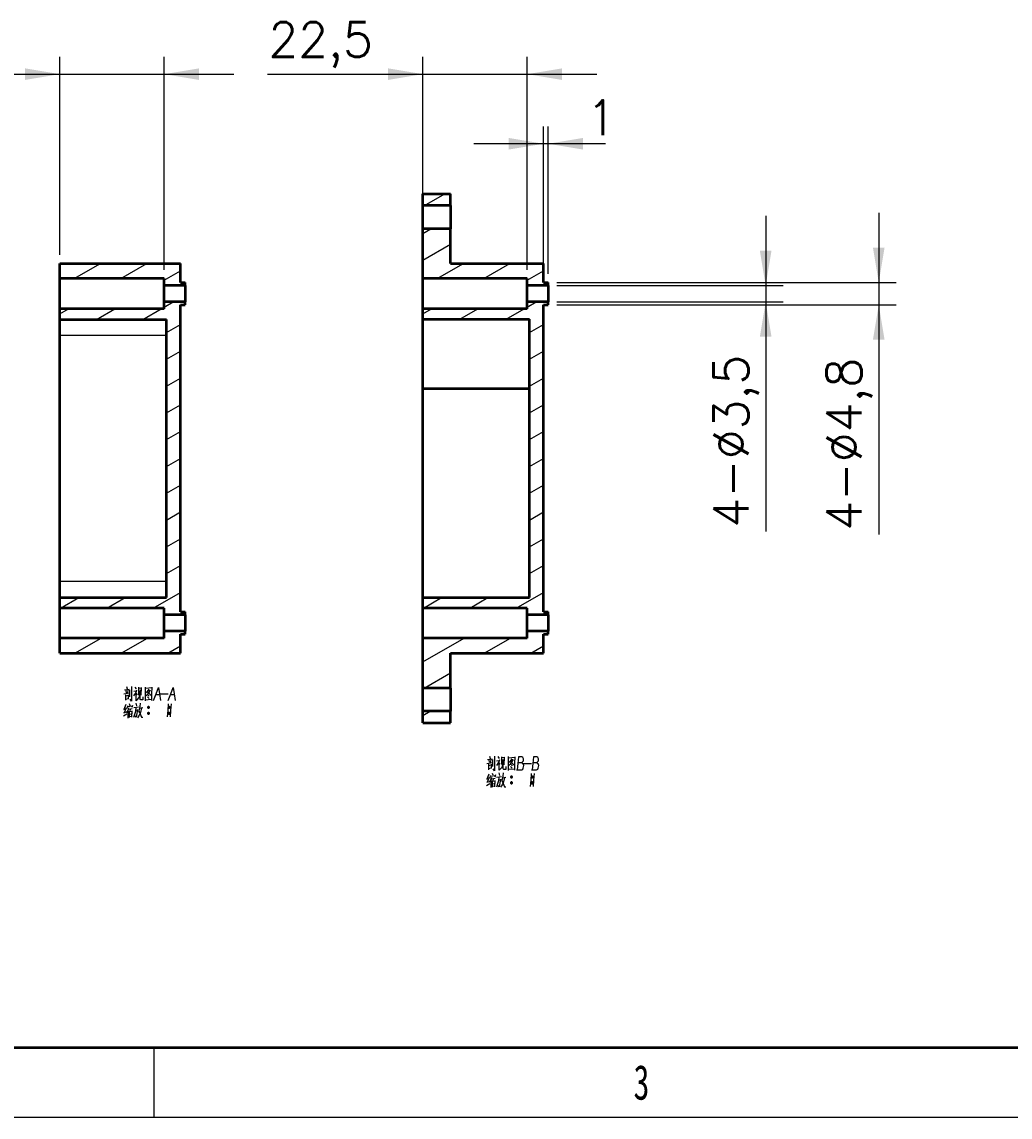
# Model space of a CAD drawing. Header units: millimetres. Extents: x -631 to 3210, y -446 to 2288.
# Drawn here: x -238.5 to -25.6, y 1396.5 to 1632.6 of the extents above; entities that cross this region are included whole.
import ezdxf
from ezdxf.enums import TextEntityAlignment as Align

# ---------------------------------------------------------------- set-up
doc = ezdxf.new("R2010")
doc.units = ezdxf.units.MM
doc.layers.get('0').update_dxf_attribs({"lineweight": 18})
for name, color, linetype, lineweight in [('尺寸线层', 3, 'Continuous', 18), ('粗实线层', 7, 'Continuous', 35), ('细实线层', 7, 'Continuous', 18)]:
    doc.layers.add(name, color=color, linetype=linetype, lineweight=lineweight)
doc.styles.get("Standard").update_dxf_attribs({"font": 'txt.shx', "bigfont": 'gbcbig.shx'})
doc.styles.add('标准', font='', dxfattribs={"width": 0.667})
doc.styles.get('标准').set_extended_font_data('宋体')
doc.dimstyles.get("Standard").update_dxf_attribs({"dimscale": 3, "dimtxt": 0.18, "dimasz": 0.18, "dimexe": 0.18, "dimexo": 0.0625, "dimgap": 0.09, "dimtad": 0, "dimtih": 1, "dimtoh": 1, "dimdec": 4, "dimzin": 0, "dimdsep": 46, "dimtxsty": 'Standard', "dimcen": 0.09, "dimdle": 0.36, "dimadec": 0, "dimazin": 0, "dimtfac": 1, "dimtdec": 4, "dimtofl": 0, "dimtmove": 0, "dimatfit": 3, "dimfxl": 0, "dimtolj": 1, "dimtzin": 0, "dimarcsym": 0})

# ---------------------------------------------------------------- blocks, each defined once
blk = doc.blocks.new('*X2')
at = {"layer": '粗实线层'}
blk.add_line((-185, -143.5), (205, -143.5), dxfattribs=at)
at = {"layer": '细实线层'}
for p, q in [((-70, -148.5), (-70, -143.5)), ((-210, -148.5), (210, -148.5))]:
    blk.add_line(p, q, dxfattribs=at)
at = {"layer": '尺寸线层', "style": '标准'}
for tag, height, width, p in [('T1', 2.5, 0.667, (-175, 146)), ('T2', 2.5, 0.667, (-105, 146)), ('T3', 2.5, 0.667, (-35, 146)), ('T4', 2.5, 0.667, (35, 146)), ('T5', 2.5, 0.667, (105, 146)), ('T6', 2.5, 0.667, (175, 146)), ('R1', 2.5, 0.667, (207.5, 111.375)), ('SQE', 3.5, 0.667, (-188.184, 80.987)), ('试制车间', 3.5, 0.28375, (-188.184, 73.987)), ('涂装车间（装配）', 3.5, 0.147264, (-188.184, 66.987)), ('涂装车间（涂装）', 3.5, 0.147264, (-188.184, 59.987)), ('国际内装车间', 3.5, 0.189302, (-188.184, 52.987)), ('地铁复合车间', 3.5, 0.186278, (-188.184, 46.025)), ('屏蔽门车间', 3.5, 0.225254, (-188.184, 39.138)), ('R2', 2.5, 0.667, (207.5, 37.125)), ('电器车间', 3.5, 0.292284, (-188.184, 32.213)), ('玻璃钢车间', 3.5, 0.225603, (-188.184, 25.288)), ('城轨内装车间', 3.5, 0.186278, (-188.184, 18.288)), ('不锈钢箱体车间', 3.5, 0.15932, (-188.184, 11.288)), ('门系统总装车间', 3.5, 0.161527, (-188.184, 4.288)), ('座椅厨房车间', 3.5, 0.186516, (-188.184, -2.712)), ('碳钢车间', 3.5, 0.28375, (-188.184, -9.712)), ('铝不锈钢车间', 3.5, 0.186397, (-188.184, -16.712)), ('风挡车间', 3.5, 0.284026, (-188.184, -23.712)), ('风道车间', 3.5, 0.284026, (-188.184, -30.712)), ('动车内装车间', 3.5, 0.186397, (-188.184, -37.712)), ('R3', 2.5, 0.667, (207.5, -37.125)), ('采购部', 3.5, 0.378308, (-188.184, -44.712)), ('检修服务部', 3.5, 0.223014, (-188.184, -51.712)), ('品管部', 3.5, 0.389426, (-188.184, -58.712)), ('生产保障部', 3.5, 0.223356, (-188.184, -65.712)), ('工业化部', 3.5, 0.281557, (-188.184, -72.712)), ('研发部', 3.5, 0.3788, (-188.184, -79.712)), ('旧底图总号', 3, 0.667, (-197.5, -100.5)), ('R4', 2.5, 0.667, (207.5, -111.375)), ('底图总号', 3, 0.667, (-197.5, -113.5)), ('签字', 3, 0.667, (-197.5, -126.5)), ('日期', 3, 0.667, (-197.5, -139.5)), ('B1', 2.5, 0.667, (-175, -146)), ('B2', 2.5, 0.667, (-105, -146)), ('B3', 2.5, 0.667, (-35, -146)), ('B4', 2.5, 0.667, (35, -146)), ('B5', 2.5, 0.667, (105, -146)), ('B6', 2.5, 0.667, (175, -146))]:
    blk.add_attdef(tag, text='', height=height, dxfattribs=dict(at, width=width)).set_placement(p, align=Align.MIDDLE_CENTER)
at = {"layer": '尺寸线层', "style": '标准', "width": 0.667}
blk.add_attdef('图号', text='', height=5.335, rotation=180, dxfattribs=at).set_placement((-160, 138.5), align=Align.MIDDLE_CENTER)
blk = doc.blocks.new('*X95')
at = {"layer": '尺寸线层', "linetype": 'Continuous'}
for points in [[(-53.86, 1576.37), (-52.61, 1583.87), (-55.11, 1583.87)], [(-53.86, 1571.57), (-52.61, 1564.07), (-55.11, 1564.07)]]:
    blk.add_hatch(color=0, dxfattribs=at).paths.add_polyline_path(points, flags=0)
at = {"layer": '尺寸线层', "color": 0, "linetype": 'Continuous'}
for p, q in [((-53.86, 1591.37), (-53.86, 1522.04)), ((-123.25, 1576.37), (-50.11, 1576.37)), ((-123.25, 1571.57), (-50.11, 1571.57))]:
    blk.add_line(p, q, dxfattribs=at)
at = {"layer": '尺寸线层', "color": 0, "insert": (-60.2, 1541.51), "char_height": 7.5, "width": 77.8571, "attachment_point": 5, "rotation": 90}
blk.add_mtext('4-%%C4,8', dxfattribs=at)
blk = doc.blocks.new('*X96')
at = {"layer": '尺寸线层', "linetype": 'Continuous'}
for points in [[(-78.23, 1575.72), (-76.98, 1583.22), (-79.48, 1583.22)], [(-78.23, 1572.22), (-76.98, 1564.72), (-79.48, 1564.72)]]:
    blk.add_hatch(color=0, dxfattribs=at).paths.add_polyline_path(points, flags=0)
at = {"layer": '尺寸线层', "color": 0, "linetype": 'Continuous'}
for p, q in [((-78.23, 1590.72), (-78.23, 1522.69)), ((-123.25, 1575.72), (-74.48, 1575.72)), ((-123.25, 1572.22), (-74.48, 1572.22))]:
    blk.add_line(p, q, dxfattribs=at)
at = {"layer": '尺寸线层', "color": 0, "insert": (-84.57, 1542.16), "char_height": 7.5, "width": 77.8571, "attachment_point": 5, "rotation": 90}
blk.add_mtext('4-%%C3,5', dxfattribs=at)
blk = doc.blocks.new('*X97')
at = {"layer": '尺寸线层', "linetype": 'Continuous'}
for points in [[(-126.12, 1606.29), (-133.62, 1605.04), (-133.62, 1607.54)], [(-125.12, 1606.29), (-117.62, 1605.04), (-117.62, 1607.54)]]:
    blk.add_hatch(color=0, dxfattribs=at).paths.add_polyline_path(points, flags=0)
at = {"layer": '尺寸线层', "color": 0, "linetype": 'Continuous'}
for p, q in [((-126.12, 1578.25), (-126.12, 1610.04)), ((-125.12, 1578.25), (-125.12, 1610.04)), ((-112.74, 1606.29), (-141.12, 1606.29))]:
    blk.add_line(p, q, dxfattribs=at)
at = {"layer": '尺寸线层', "color": 0, "insert": (-113.63, 1611.92), "char_height": 7.5, "width": 15, "attachment_point": 5}
blk.add_mtext('1', dxfattribs=at)
blk = doc.blocks.new('*X102')
at = {"layer": '尺寸线层', "linetype": 'Continuous'}
for points in [[(-152.12, 1621.29), (-159.62, 1622.54), (-159.62, 1620.04)], [(-129.62, 1621.29), (-122.12, 1622.54), (-122.12, 1620.04)]]:
    blk.add_hatch(color=0, dxfattribs=at).paths.add_polyline_path(points, flags=0)
at = {"layer": '尺寸线层', "color": 0, "linetype": 'Continuous'}
for p, q in [((-152.12, 1579.1), (-152.12, 1625.04)), ((-129.62, 1579.1), (-129.62, 1625.04)), ((-185.58, 1621.29), (-114.62, 1621.29))]:
    blk.add_line(p, q, dxfattribs=at)
at = {"layer": '尺寸线层', "color": 0, "insert": (-174.15, 1627.63), "char_height": 7.5, "width": 45.7143, "attachment_point": 5}
blk.add_mtext('22,5', dxfattribs=at)
blk = doc.blocks.new('*X103')
at = {"layer": '尺寸线层', "linetype": 'Continuous'}
for points in [[(-230.36, 1621.29), (-237.86, 1622.54), (-237.86, 1620.04)], [(-207.86, 1621.29), (-200.36, 1622.54), (-200.36, 1620.04)]]:
    blk.add_hatch(color=0, dxfattribs=at).paths.add_polyline_path(points, flags=0)
at = {"layer": '尺寸线层', "color": 0, "linetype": 'Continuous'}
for p, q in [((-230.36, 1582.35), (-230.36, 1625.04)), ((-207.86, 1579.1), (-207.86, 1625.04)), ((-263.81, 1621.29), (-192.86, 1621.29))]:
    blk.add_line(p, q, dxfattribs=at)
at = {"layer": '尺寸线层', "color": 0, "insert": (-252.39, 1627.63), "char_height": 7.5, "width": 45.7143, "attachment_point": 5}
blk.add_mtext('22,5', dxfattribs=at)

msp = doc.modelspace()

# ---------------------------------------------------------------- linework, layer by layer
at = {"color": 7, "lineweight": 35, "ltscale": 0.0625}
for p, q in [((-152.124, 1592.972), (-152.124, 1595.472)), ((-152.124, 1592.972), (-152.124, 1595.472)), ((-146.124, 1592.972), (-146.124, 1595.472)), ((-146.124, 1592.972), (-146.124, 1595.472)), ((-152.124, 1590.472), (-152.124, 1592.972)), ((-152.124, 1590.472), (-152.124, 1592.972)), ((-146.124, 1592.972), (-146.124, 1590.472)), ((-146.124, 1592.972), (-146.124, 1590.472)), ((-152.124, 1587.972), (-152.124, 1590.472)), ((-152.124, 1587.972), (-152.124, 1590.472)), ((-146.124, 1590.472), (-146.124, 1587.972)), ((-146.124, 1590.472), (-146.124, 1587.972)), ((-152.124, 1486.472), (-152.124, 1488.972)), ((-152.124, 1486.472), (-152.124, 1488.972)), ((-146.124, 1488.972), (-146.124, 1486.472)), ((-146.124, 1488.972), (-146.124, 1486.472)), ((-152.124, 1483.972), (-152.124, 1486.472)), ((-152.124, 1483.972), (-152.124, 1486.472)), ((-146.124, 1486.472), (-146.124, 1483.972)), ((-146.124, 1486.472), (-146.124, 1483.972)), ((-152.124, 1481.472), (-152.124, 1483.972)), ((-152.124, 1481.472), (-152.124, 1483.972)), ((-146.124, 1481.472), (-146.124, 1483.972)), ((-146.124, 1481.472), (-146.124, 1483.972))]:
    msp.add_line(p, q, dxfattribs=at)
at = {"color": 7, "lineweight": 35, "ltscale": 0.15}
for p, q in [((-152.124, 1595.472), (-146.124, 1595.472)), ((-152.124, 1595.472), (-146.124, 1595.472)), ((-146.124, 1592.972), (-152.124, 1592.972)), ((-146.124, 1592.972), (-152.124, 1592.972)), ((-146.124, 1587.972), (-152.124, 1587.972)), ((-146.124, 1587.972), (-152.124, 1587.972)), ((-146.124, 1488.972), (-152.124, 1488.972)), ((-146.124, 1488.972), (-152.124, 1488.972)), ((-146.124, 1483.972), (-152.124, 1483.972)), ((-146.124, 1483.972), (-152.124, 1483.972)), ((-152.124, 1481.472), (-146.124, 1481.472)), ((-152.124, 1481.472), (-146.124, 1481.472))]:
    msp.add_line(p, q, dxfattribs=at)
at = {"color": 7, "lineweight": 13, "ltscale": 0.125002}
msp.add_line((-151.728, 1592.972), (-147.397, 1595.472), dxfattribs=at)
at = {"color": 7, "lineweight": 35, "ltscale": 0.26875}
for p, q in [((-152.124, 1577.222), (-152.124, 1587.972)), ((-152.124, 1577.222), (-152.124, 1587.972)), ((-152.124, 1488.972), (-152.124, 1499.722)), ((-152.124, 1488.972), (-152.124, 1499.722))]:
    msp.add_line(p, q, dxfattribs=at)
at = {"color": 7, "lineweight": 13, "ltscale": 0.05013}
msp.add_line((-152.124, 1586.97), (-150.388, 1587.972), dxfattribs=at)
at = {"color": 7, "lineweight": 35, "ltscale": 0.1875}
msp.add_line((-146.124, 1580.472), (-146.124, 1587.972), dxfattribs=at)
msp.add_line((-146.124, 1580.472), (-146.124, 1587.972), dxfattribs=at)
at = {"color": 7, "lineweight": 13, "ltscale": 0.173205}
msp.add_line((-152.124, 1581.196), (-146.124, 1584.66), dxfattribs=at)
at = {"color": 7, "lineweight": 35}
for p, q in [((-230.357, 1580.472), (-204.357, 1580.472)), ((-230.357, 1580.472), (-204.357, 1580.472)), ((-146.124, 1580.472), (-126.124, 1580.472)), ((-146.124, 1580.472), (-126.124, 1580.472)), ((-207.857, 1577.222), (-230.357, 1577.222)), ((-207.857, 1577.222), (-230.357, 1577.222)), ((-129.624, 1577.222), (-152.124, 1577.222)), ((-129.624, 1577.222), (-152.124, 1577.222)), ((-207.857, 1570.722), (-230.357, 1570.722)), ((-207.857, 1570.722), (-230.357, 1570.722)), ((-204.357, 1505.372), (-204.357, 1571.572)), ((-204.357, 1505.372), (-204.357, 1571.572)), ((-129.624, 1570.722), (-152.124, 1570.722)), ((-129.624, 1570.722), (-152.124, 1570.722)), ((-126.124, 1505.372), (-126.124, 1571.572)), ((-126.124, 1505.372), (-126.124, 1571.572)), ((-230.357, 1568.436), (-207.357, 1568.436)), ((-230.357, 1568.436), (-207.357, 1568.436)), ((-207.357, 1508.508), (-207.357, 1568.436)), ((-207.357, 1508.508), (-207.357, 1568.436)), ((-152.124, 1568.472), (-129.124, 1568.472)), ((-152.124, 1568.472), (-129.124, 1568.472)), ((-129.124, 1508.472), (-129.124, 1568.472)), ((-129.124, 1508.472), (-129.124, 1568.472)), ((-230.357, 1511.972), (-230.357, 1564.972)), ((-230.357, 1511.972), (-230.357, 1564.972)), ((-152.124, 1508.472), (-152.124, 1553.472)), ((-129.124, 1553.472), (-152.124, 1553.472)), ((-152.124, 1508.472), (-152.124, 1553.472)), ((-129.124, 1553.472), (-152.124, 1553.472)), ((-230.357, 1508.508), (-207.357, 1508.508)), ((-230.357, 1508.508), (-207.357, 1508.508)), ((-152.124, 1508.472), (-129.124, 1508.472)), ((-152.124, 1508.472), (-129.124, 1508.472)), ((-207.857, 1506.222), (-230.357, 1506.222)), ((-207.857, 1506.222), (-230.357, 1506.222)), ((-129.624, 1506.222), (-152.124, 1506.222)), ((-129.624, 1506.222), (-152.124, 1506.222)), ((-207.857, 1499.722), (-230.357, 1499.722)), ((-207.857, 1499.722), (-230.357, 1499.722)), ((-129.624, 1499.722), (-152.124, 1499.722)), ((-129.624, 1499.722), (-152.124, 1499.722)), ((-230.357, 1496.472), (-204.357, 1496.472)), ((-230.357, 1496.472), (-204.357, 1496.472)), ((-146.124, 1496.472), (-126.124, 1496.472)), ((-146.124, 1496.472), (-126.124, 1496.472))]:
    msp.add_line(p, q, dxfattribs=at)
at = {"color": 7, "lineweight": 35, "ltscale": 0.08125}
for p, q in [((-230.357, 1577.222), (-230.357, 1580.472)), ((-230.357, 1577.222), (-230.357, 1580.472)), ((-230.357, 1573.972), (-230.357, 1577.222)), ((-230.357, 1573.972), (-230.357, 1577.222)), ((-152.124, 1573.972), (-152.124, 1577.222)), ((-152.124, 1573.972), (-152.124, 1577.222)), ((-230.357, 1502.972), (-230.357, 1506.222)), ((-230.357, 1502.972), (-230.357, 1506.222)), ((-152.124, 1502.972), (-152.124, 1506.222)), ((-152.124, 1502.972), (-152.124, 1506.222)), ((-230.357, 1499.722), (-230.357, 1502.972)), ((-230.357, 1499.722), (-230.357, 1502.972)), ((-152.124, 1499.722), (-152.124, 1502.972)), ((-152.124, 1499.722), (-152.124, 1502.972)), ((-230.357, 1496.472), (-230.357, 1499.722)), ((-230.357, 1496.472), (-230.357, 1499.722))]:
    msp.add_line(p, q, dxfattribs=at)
at = {"color": 7, "lineweight": 13, "ltscale": 0.1625}
for p, q in [((-227.241, 1577.222), (-221.611, 1580.472)), ((-217.241, 1577.222), (-211.611, 1580.472)), ((-149.007, 1577.222), (-143.378, 1580.472)), ((-139.007, 1577.222), (-133.378, 1580.472)), ((-227.104, 1496.472), (-221.474, 1499.722)), ((-217.104, 1496.472), (-211.474, 1499.722)), ((-138.87, 1496.472), (-133.241, 1499.722))]:
    msp.add_line(p, q, dxfattribs=at)
at = {"color": 7, "lineweight": 35, "ltscale": 0.102499}
for p, q in [((-204.357, 1576.372), (-204.357, 1580.472)), ((-204.357, 1576.372), (-204.357, 1580.472)), ((-126.124, 1576.372), (-126.124, 1580.472)), ((-126.124, 1576.372), (-126.124, 1580.472))]:
    msp.add_line(p, q, dxfattribs=at)
at = {"color": 7, "lineweight": 13, "ltscale": 0.101037}
for p, q in [((-207.857, 1576.866), (-204.357, 1578.887)), ((-129.624, 1576.866), (-126.124, 1578.887))]:
    msp.add_line(p, q, dxfattribs=at)
at = {"color": 7, "lineweight": 35, "ltscale": 0.0375}
for p, q in [((-207.857, 1575.722), (-207.857, 1577.222)), ((-207.857, 1575.722), (-207.857, 1577.222)), ((-129.624, 1575.722), (-129.624, 1577.222)), ((-129.624, 1575.722), (-129.624, 1577.222)), ((-207.857, 1504.722), (-207.857, 1506.222)), ((-207.857, 1504.722), (-207.857, 1506.222)), ((-129.624, 1504.722), (-129.624, 1506.222)), ((-129.624, 1504.722), (-129.624, 1506.222)), ((-207.857, 1499.722), (-207.857, 1501.222)), ((-207.857, 1499.722), (-207.857, 1501.222)), ((-129.624, 1499.722), (-129.624, 1501.222)), ((-129.624, 1499.722), (-129.624, 1501.222))]:
    msp.add_line(p, q, dxfattribs=at)
at = {"color": 7, "lineweight": 35, "ltscale": 0.04375}
for p, q in [((-207.857, 1573.972), (-207.857, 1575.722)), ((-207.857, 1573.972), (-207.857, 1575.722)), ((-203.357, 1575.722), (-203.357, 1573.972)), ((-203.357, 1575.722), (-203.357, 1573.972)), ((-129.624, 1573.972), (-129.624, 1575.722)), ((-129.624, 1573.972), (-129.624, 1575.722)), ((-125.124, 1575.722), (-125.124, 1573.972)), ((-125.124, 1575.722), (-125.124, 1573.972)), ((-207.857, 1572.222), (-207.857, 1573.972)), ((-207.857, 1572.222), (-207.857, 1573.972)), ((-203.357, 1573.972), (-203.357, 1572.222)), ((-203.357, 1573.972), (-203.357, 1572.222)), ((-129.624, 1572.222), (-129.624, 1573.972)), ((-129.624, 1572.222), (-129.624, 1573.972)), ((-125.124, 1573.972), (-125.124, 1572.222)), ((-125.124, 1573.972), (-125.124, 1572.222)), ((-207.857, 1502.972), (-207.857, 1504.722)), ((-207.857, 1502.972), (-207.857, 1504.722)), ((-203.357, 1504.722), (-203.357, 1502.972)), ((-203.357, 1504.722), (-203.357, 1502.972)), ((-129.624, 1502.972), (-129.624, 1504.722)), ((-129.624, 1502.972), (-129.624, 1504.722)), ((-125.124, 1504.722), (-125.124, 1502.972)), ((-125.124, 1504.722), (-125.124, 1502.972)), ((-207.857, 1501.222), (-207.857, 1502.972)), ((-207.857, 1501.222), (-207.857, 1502.972)), ((-203.357, 1502.972), (-203.357, 1501.222)), ((-203.357, 1502.972), (-203.357, 1501.222)), ((-129.624, 1501.222), (-129.624, 1502.972)), ((-129.624, 1501.222), (-129.624, 1502.972)), ((-125.124, 1502.972), (-125.124, 1501.222)), ((-125.124, 1502.972), (-125.124, 1501.222))]:
    msp.add_line(p, q, dxfattribs=at)
at = {"color": 7, "lineweight": 35, "ltscale": 0.1125}
for p, q in [((-203.357, 1575.722), (-207.857, 1575.722)), ((-203.357, 1575.722), (-207.857, 1575.722)), ((-125.124, 1575.722), (-129.624, 1575.722)), ((-125.124, 1575.722), (-129.624, 1575.722)), ((-203.357, 1572.222), (-207.857, 1572.222)), ((-203.357, 1572.222), (-207.857, 1572.222)), ((-125.124, 1572.222), (-129.624, 1572.222)), ((-125.124, 1572.222), (-129.624, 1572.222)), ((-203.357, 1504.722), (-207.857, 1504.722)), ((-203.357, 1504.722), (-207.857, 1504.722)), ((-125.124, 1504.722), (-129.624, 1504.722)), ((-125.124, 1504.722), (-129.624, 1504.722)), ((-203.357, 1501.222), (-207.857, 1501.222)), ((-203.357, 1501.222), (-207.857, 1501.222)), ((-125.124, 1501.222), (-129.624, 1501.222)), ((-125.124, 1501.222), (-129.624, 1501.222))]:
    msp.add_line(p, q, dxfattribs=at)
at = {"color": 7, "lineweight": 35, "ltscale": 0.025}
for p, q in [((-204.357, 1576.372), (-203.357, 1576.372)), ((-204.357, 1576.372), (-203.357, 1576.372)), ((-126.124, 1576.372), (-125.124, 1576.372)), ((-126.124, 1576.372), (-125.124, 1576.372)), ((-204.357, 1571.572), (-203.357, 1571.572)), ((-204.357, 1571.572), (-203.357, 1571.572)), ((-126.124, 1571.572), (-125.124, 1571.572)), ((-126.124, 1571.572), (-125.124, 1571.572)), ((-126.124, 1571.572), (-125.124, 1571.572)), ((-126.124, 1571.572), (-125.124, 1571.572)), ((-204.357, 1505.372), (-203.357, 1505.372)), ((-204.357, 1505.372), (-203.357, 1505.372)), ((-126.124, 1505.372), (-125.124, 1505.372)), ((-126.124, 1505.372), (-125.124, 1505.372)), ((-204.357, 1500.572), (-203.357, 1500.572)), ((-204.357, 1500.572), (-203.357, 1500.572)), ((-126.124, 1500.572), (-125.124, 1500.572)), ((-126.124, 1500.572), (-125.124, 1500.572)), ((-126.124, 1500.572), (-125.124, 1500.572)), ((-126.124, 1500.572), (-125.124, 1500.572))]:
    msp.add_line(p, q, dxfattribs=at)
at = {"color": 7, "lineweight": 35, "ltscale": 0.016251}
for p, q in [((-203.357, 1575.722), (-203.357, 1576.372)), ((-203.357, 1575.722), (-203.357, 1576.372)), ((-125.124, 1575.722), (-125.124, 1576.372)), ((-125.124, 1575.722), (-125.124, 1576.372))]:
    msp.add_line(p, q, dxfattribs=at)
at = {"color": 7, "lineweight": 35, "ltscale": 0.081249}
for p, q in [((-230.357, 1570.722), (-230.357, 1573.972)), ((-230.357, 1570.722), (-230.357, 1573.972)), ((-152.124, 1570.722), (-152.124, 1573.972)), ((-152.124, 1570.722), (-152.124, 1573.972))]:
    msp.add_line(p, q, dxfattribs=at)
at = {"color": 7, "lineweight": 35, "ltscale": 0.037499}
for p, q in [((-207.857, 1570.722), (-207.857, 1572.222)), ((-207.857, 1570.722), (-207.857, 1572.222)), ((-129.624, 1570.722), (-129.624, 1572.222)), ((-129.624, 1570.722), (-129.624, 1572.222))]:
    msp.add_line(p, q, dxfattribs=at)
at = {"color": 7, "lineweight": 13, "ltscale": 0.056484}
for p, q in [((-207.857, 1571.092), (-205.901, 1572.222)), ((-129.624, 1571.092), (-127.668, 1572.222))]:
    msp.add_line(p, q, dxfattribs=at)
at = {"color": 7, "lineweight": 35, "ltscale": 0.016249}
for p, q in [((-203.357, 1571.572), (-203.357, 1572.222)), ((-203.357, 1571.572), (-203.357, 1572.222)), ((-125.124, 1571.572), (-125.124, 1572.222)), ((-125.124, 1571.572), (-125.124, 1572.222))]:
    msp.add_line(p, q, dxfattribs=at)
at = {"color": 7, "lineweight": 35, "ltscale": 0.057147}
for p, q in [((-230.357, 1568.436), (-230.357, 1570.722)), ((-230.357, 1568.436), (-230.357, 1570.722)), ((-230.357, 1506.222), (-230.357, 1508.508)), ((-230.357, 1506.222), (-230.357, 1508.508))]:
    msp.add_line(p, q, dxfattribs=at)
at = {"color": 7, "lineweight": 13, "ltscale": 0.053654}
for p, q in [((-230.357, 1569.649), (-228.499, 1570.722)), ((-152.124, 1569.649), (-150.266, 1570.722))]:
    msp.add_line(p, q, dxfattribs=at)
at = {"color": 7, "lineweight": 13, "ltscale": 0.114296}
for p, q in [((-222.458, 1568.436), (-218.499, 1570.722)), ((-212.458, 1568.436), (-208.499, 1570.722)), ((-230.216, 1506.222), (-226.257, 1508.508)), ((-220.216, 1506.222), (-216.257, 1508.508))]:
    msp.add_line(p, q, dxfattribs=at)
at = {"color": 7, "lineweight": 35, "ltscale": 0.05625}
for p, q in [((-152.124, 1568.472), (-152.124, 1570.722)), ((-152.124, 1568.472), (-152.124, 1570.722)), ((-152.124, 1506.222), (-152.124, 1508.472)), ((-152.124, 1506.222), (-152.124, 1508.472))]:
    msp.add_line(p, q, dxfattribs=at)
at = {"color": 7, "lineweight": 13, "ltscale": 0.1125}
for p, q in [((-144.163, 1568.472), (-140.266, 1570.722)), ((-134.163, 1568.472), (-130.266, 1570.722)), ((-151.983, 1506.222), (-148.086, 1508.472)), ((-141.983, 1506.222), (-138.086, 1508.472))]:
    msp.add_line(p, q, dxfattribs=at)
at = {"color": 7, "lineweight": 35, "ltscale": 0.086603}
for p, q in [((-230.357, 1564.972), (-230.357, 1568.436)), ((-230.357, 1564.972), (-230.357, 1568.436)), ((-230.357, 1508.508), (-230.357, 1511.972)), ((-230.357, 1508.508), (-230.357, 1511.972))]:
    msp.add_line(p, q, dxfattribs=at)
at = {"color": 7, "lineweight": 35, "ltscale": 0.375}
msp.add_line((-152.124, 1553.472), (-152.124, 1568.472), dxfattribs=at)
msp.add_line((-152.124, 1553.472), (-152.124, 1568.472), dxfattribs=at)
at = {"color": 7, "lineweight": 13, "ltscale": 0.086603}
for p, q in [((-207.357, 1565.608), (-204.357, 1567.34)), ((-129.124, 1565.608), (-126.124, 1567.34)), ((-207.357, 1559.834), (-204.357, 1561.566)), ((-129.124, 1559.834), (-126.124, 1561.566)), ((-207.357, 1548.287), (-204.357, 1550.019)), ((-129.124, 1548.287), (-126.124, 1550.019)), ((-207.357, 1542.514), (-204.357, 1544.246)), ((-129.124, 1542.514), (-126.124, 1544.246)), ((-207.357, 1536.74), (-204.357, 1538.472)), ((-129.124, 1536.74), (-126.124, 1538.472)), ((-207.357, 1530.967), (-204.357, 1532.699)), ((-129.124, 1530.967), (-126.124, 1532.699)), ((-207.357, 1525.193), (-204.357, 1526.925)), ((-129.124, 1525.193), (-126.124, 1526.925)), ((-207.357, 1519.42), (-204.357, 1521.152)), ((-129.124, 1519.42), (-126.124, 1521.152))]:
    msp.add_line(p, q, dxfattribs=at)
at = {"color": 7, "lineweight": 13}
for p, q in [((-207.357, 1564.972), (-230.357, 1564.972)), ((-207.357, 1564.972), (-230.357, 1564.972)), ((-207.357, 1511.972), (-230.357, 1511.972)), ((-207.357, 1511.972), (-230.357, 1511.972))]:
    msp.add_line(p, q, dxfattribs=at)
at = {"color": 7, "lineweight": 13, "ltscale": 0.086602}
for p, q in [((-207.357, 1554.061), (-204.357, 1555.793)), ((-129.124, 1554.061), (-126.124, 1555.793)), ((-207.357, 1513.646), (-204.357, 1515.378)), ((-129.124, 1513.646), (-126.124, 1515.378))]:
    msp.add_line(p, q, dxfattribs=at)
at = {"color": 7, "lineweight": 13, "ltscale": 0.169124}
for p, q in [((-210.216, 1506.222), (-204.357, 1509.605)), ((-131.983, 1506.222), (-126.124, 1509.605))]:
    msp.add_line(p, q, dxfattribs=at)
at = {"color": 7, "lineweight": 35, "ltscale": 0.01625}
for p, q in [((-203.357, 1504.722), (-203.357, 1505.372)), ((-203.357, 1504.722), (-203.357, 1505.372)), ((-125.124, 1504.722), (-125.124, 1505.372)), ((-125.124, 1504.722), (-125.124, 1505.372)), ((-203.357, 1500.572), (-203.357, 1501.222)), ((-203.357, 1500.572), (-203.357, 1501.222)), ((-125.124, 1500.572), (-125.124, 1501.222)), ((-125.124, 1500.572), (-125.124, 1501.222))]:
    msp.add_line(p, q, dxfattribs=at)
at = {"color": 7, "lineweight": 35, "ltscale": 0.1025}
for p, q in [((-204.357, 1496.472), (-204.357, 1500.572)), ((-204.357, 1496.472), (-204.357, 1500.572)), ((-126.124, 1496.472), (-126.124, 1500.572)), ((-126.124, 1496.472), (-126.124, 1500.572))]:
    msp.add_line(p, q, dxfattribs=at)
at = {"color": 7, "lineweight": 13, "ltscale": 0.256432}
msp.add_line((-152.124, 1494.593), (-143.241, 1499.722), dxfattribs=at)
at = {"color": 7, "lineweight": 13, "ltscale": 0.079273}
for p, q in [((-207.104, 1496.472), (-204.357, 1498.058)), ((-128.87, 1496.472), (-126.124, 1498.058))]:
    msp.add_line(p, q, dxfattribs=at)
at = {"color": 7, "lineweight": 35, "ltscale": 0.187501}
msp.add_line((-146.124, 1488.972), (-146.124, 1496.472), dxfattribs=at)
msp.add_line((-146.124, 1488.972), (-146.124, 1496.472), dxfattribs=at)
at = {"color": 7, "lineweight": 13, "ltscale": 0.1656}
msp.add_line((-151.861, 1488.972), (-146.124, 1492.284), dxfattribs=at)
at = {"color": 7, "lineweight": 13, "ltscale": 0.046282}
msp.add_line((-152.124, 1483.046), (-150.521, 1483.972), dxfattribs=at)
at = {"color": 7, "lineweight": 13}
for points in [[(-216.577, 1487.722), (-215.317, 1487.932)], [(-216.403, 1488.562), (-215.422, 1488.737)], [(-216.227, 1487.547), (-216.227, 1486.357)], [(-216.227, 1487.302), (-215.632, 1487.442)], [(-216.122, 1488.457), (-216.052, 1487.967)], [(-216.018, 1489.297), (-215.842, 1488.772)], [(-215.668, 1488.527), (-215.807, 1487.932)], [(-215.597, 1487.547), (-215.632, 1486.672)], [(-215.247, 1487.057), (-215.247, 1488.562)], [(-214.898, 1489.297), (-214.898, 1487.897), (-214.898, 1486.462), (-214.932, 1486.147), (-215.212, 1486.567)], [(-213.812, 1488.527), (-213.987, 1488.037), (-214.477, 1487.302)], [(-214.442, 1488.317), (-213.882, 1488.387)], [(-214.163, 1489.192), (-213.882, 1488.772)], [(-213.987, 1488.037), (-213.987, 1486.252)], [(-213.987, 1487.862), (-213.672, 1487.547)], [(-213.393, 1489.157), (-213.393, 1487.477)], [(-212.727, 1488.982), (-213.393, 1488.912)], [(-213.182, 1487.512), (-213.357, 1486.882)], [(-213.077, 1488.562), (-213.182, 1487.512)], [(-213.043, 1486.532), (-213.043, 1487.617)], [(-212.797, 1487.407), (-212.727, 1489.087)], [(-211.957, 1489.192), (-211.957, 1487.722), (-211.957, 1486.217)], [(-211.957, 1489.157), (-211.957, 1487.757), (-211.957, 1486.357)], [(-210.487, 1489.017), (-211.957, 1488.877)], [(-211.887, 1487.267), (-211.398, 1487.687)], [(-211.187, 1488.737), (-211.747, 1487.932)], [(-211.432, 1488.177), (-210.732, 1487.442)], [(-211.398, 1488.387), (-210.942, 1488.457)], [(-211.398, 1487.687), (-211.187, 1487.967)], [(-211.327, 1487.477), (-211.082, 1487.197)], [(-211.187, 1487.967), (-210.837, 1488.597)], [(-210.732, 1487.442), (-210.557, 1487.477)], [(-210.523, 1486.392), (-210.523, 1487.757), (-210.487, 1489.157)], [(-210.137, 1486.322), (-209.612, 1487.722), (-209.087, 1489.122), (-208.877, 1487.722), (-208.668, 1486.322)], [(-209.648, 1487.617), (-208.877, 1487.617)], [(-208.668, 1487.722), (-206.987, 1487.722)], [(-206.987, 1486.322), (-206.462, 1487.722), (-205.937, 1489.122), (-205.727, 1487.722), (-205.518, 1486.322)], [(-206.497, 1487.617), (-205.727, 1487.617)], [(-216.122, 1485.447), (-216.577, 1484.362)], [(-215.562, 1486.672), (-216.227, 1486.532)], [(-215.807, 1485.132), (-215.913, 1484.572)], [(-215.807, 1484.992), (-214.757, 1485.132)], [(-215.422, 1485.622), (-215.247, 1485.237)], [(-214.722, 1485.237), (-214.862, 1484.782)], [(-213.952, 1484.852), (-214.057, 1483.942), (-214.163, 1483.522), (-214.477, 1482.647)], [(-214.442, 1484.782), (-213.393, 1484.922)], [(-213.952, 1485.692), (-213.847, 1485.132)], [(-213.882, 1486.252), (-213.602, 1486.532)], [(-213.602, 1486.532), (-213.357, 1486.882)], [(-213.112, 1484.992), (-213.252, 1484.362)], [(-213.043, 1485.727), (-213.112, 1484.992)], [(-212.903, 1486.427), (-213.043, 1486.532)], [(-212.482, 1486.427), (-212.903, 1486.427)], [(-212.482, 1487.057), (-212.482, 1486.427)], [(-211.957, 1486.462), (-210.592, 1486.567)], [(-211.432, 1487.092), (-211.082, 1486.707)], [(-211.432, 1484.817), (-211.047, 1484.817)], [(-211.398, 1484.922), (-211.082, 1484.922)], [(-210.523, 1486.287), (-210.523, 1486.392), (-210.592, 1486.567)], [(-206.987, 1485.552), (-207.092, 1484.152), (-207.197, 1482.752)], [(-206.987, 1484.817), (-206.602, 1484.817)], [(-206.952, 1484.922), (-206.637, 1484.922)], [(-206.393, 1485.552), (-206.497, 1484.152), (-206.602, 1482.752)], [(-216.648, 1482.997), (-215.947, 1483.382)], [(-216.192, 1484.432), (-216.612, 1484.292)], [(-216.543, 1483.662), (-216.018, 1483.837)], [(-216.052, 1484.677), (-216.507, 1483.662)], [(-215.737, 1484.152), (-216.052, 1483.662)], [(-215.562, 1484.712), (-215.737, 1484.152)], [(-215.702, 1484.222), (-215.702, 1482.507)], [(-215.492, 1484.432), (-214.793, 1484.537)], [(-215.422, 1484.012), (-215.387, 1482.612)], [(-215.422, 1483.907), (-214.898, 1483.977)], [(-215.387, 1483.347), (-215.002, 1483.417)], [(-214.932, 1482.857), (-215.352, 1482.787)], [(-215.177, 1484.467), (-215.247, 1483.907)], [(-214.862, 1484.082), (-214.932, 1482.682)], [(-213.637, 1484.362), (-213.742, 1483.522), (-213.882, 1482.682), (-214.092, 1482.962)], [(-214.023, 1484.187), (-213.637, 1484.257)], [(-213.252, 1483.102), (-213.637, 1482.577)], [(-213.252, 1484.362), (-213.427, 1483.802)], [(-213.322, 1484.117), (-212.762, 1482.682)], [(-212.972, 1483.732), (-213.252, 1483.102)], [(-213.182, 1484.607), (-212.482, 1484.747)], [(-212.762, 1484.677), (-212.972, 1483.732)], [(-212.762, 1482.682), (-212.447, 1482.682)], [(-211.432, 1483.557), (-211.047, 1483.557)], [(-211.398, 1484.677), (-211.082, 1484.677)], [(-211.398, 1483.662), (-211.082, 1483.662)], [(-211.398, 1483.417), (-211.082, 1483.417)], [(-206.987, 1483.557), (-206.602, 1483.557)], [(-206.952, 1484.677), (-206.637, 1484.677)], [(-206.952, 1483.662), (-206.637, 1483.662)], [(-206.952, 1483.417), (-206.637, 1483.417)], [(-138.169, 1473.562), (-137.189, 1473.737)], [(-137.889, 1473.457), (-137.819, 1472.967)], [(-137.784, 1474.297), (-137.609, 1473.772)], [(-137.434, 1473.527), (-137.574, 1472.932)], [(-137.014, 1472.057), (-137.014, 1473.562)], [(-136.664, 1474.297), (-136.664, 1472.897), (-136.664, 1471.462), (-136.699, 1471.147), (-136.979, 1471.567)], [(-135.579, 1473.527), (-135.754, 1473.037), (-136.244, 1472.302)], [(-136.209, 1473.317), (-135.649, 1473.387)], [(-135.929, 1474.192), (-135.649, 1473.772)], [(-135.754, 1473.037), (-135.754, 1471.252)], [(-135.159, 1474.157), (-135.159, 1472.477)], [(-134.494, 1473.982), (-135.159, 1473.912)], [(-134.844, 1473.562), (-134.949, 1472.512)], [(-134.564, 1472.407), (-134.494, 1474.087)], [(-133.724, 1474.192), (-133.724, 1472.722), (-133.724, 1471.217)], [(-133.724, 1474.157), (-133.724, 1472.757), (-133.724, 1471.357)], [(-132.254, 1474.017), (-133.724, 1473.877)], [(-132.954, 1473.737), (-133.514, 1472.932)], [(-133.199, 1473.177), (-132.499, 1472.442)], [(-133.164, 1473.387), (-132.709, 1473.457)], [(-132.954, 1472.967), (-132.604, 1473.597)], [(-132.289, 1471.392), (-132.289, 1472.757), (-132.254, 1474.157)], [(-131.904, 1471.322), (-130.819, 1471.322), (-130.574, 1471.497), (-130.469, 1471.672), (-130.364, 1472.302), (-130.504, 1472.617), (-130.854, 1472.827), (-130.679, 1472.967), (-130.434, 1473.282), (-130.434, 1473.702), (-130.574, 1474.017), (-130.749, 1474.122), (-131.519, 1474.122), (-131.659, 1472.722), (-131.799, 1471.322)], [(-128.684, 1471.322), (-127.599, 1471.322), (-127.354, 1471.497), (-127.249, 1471.672), (-127.144, 1472.302), (-127.284, 1472.617), (-127.634, 1472.827), (-127.459, 1472.967), (-127.214, 1473.282), (-127.214, 1473.702), (-127.354, 1474.017), (-127.529, 1474.122), (-128.299, 1474.122), (-128.439, 1472.722), (-128.579, 1471.322)], [(-138.344, 1472.722), (-137.084, 1472.932)], [(-137.994, 1472.547), (-137.994, 1471.357)], [(-137.994, 1472.302), (-137.399, 1472.442)], [(-137.329, 1471.672), (-137.994, 1471.532)], [(-137.364, 1472.547), (-137.399, 1471.672)], [(-137.189, 1470.622), (-137.014, 1470.237)], [(-135.754, 1472.862), (-135.439, 1472.547)], [(-135.719, 1470.692), (-135.614, 1470.132)], [(-135.649, 1471.252), (-135.369, 1471.532)], [(-135.369, 1471.532), (-135.124, 1471.882)], [(-134.949, 1472.512), (-135.124, 1471.882)], [(-134.809, 1470.727), (-134.879, 1469.992)], [(-134.809, 1471.532), (-134.809, 1472.617)], [(-134.669, 1471.427), (-134.809, 1471.532)], [(-134.249, 1471.427), (-134.669, 1471.427)], [(-134.249, 1472.057), (-134.249, 1471.427)], [(-133.724, 1471.462), (-132.359, 1471.567)], [(-133.654, 1472.267), (-133.164, 1472.687)], [(-133.199, 1472.092), (-132.849, 1471.707)], [(-133.164, 1472.687), (-132.954, 1472.967)], [(-133.094, 1472.477), (-132.849, 1472.197)], [(-132.499, 1472.442), (-132.324, 1472.477)], [(-132.289, 1471.287), (-132.289, 1471.392), (-132.359, 1471.567)], [(-130.854, 1472.827), (-131.659, 1472.827)], [(-130.364, 1472.722), (-128.684, 1472.722)], [(-127.634, 1472.827), (-128.439, 1472.827)], [(-138.414, 1467.997), (-137.714, 1468.382)], [(-137.959, 1469.432), (-138.379, 1469.292)], [(-137.889, 1470.447), (-138.344, 1469.362)], [(-138.309, 1468.662), (-137.784, 1468.837)], [(-137.819, 1469.677), (-138.274, 1468.662)], [(-137.504, 1469.152), (-137.819, 1468.662)], [(-137.574, 1470.132), (-137.679, 1469.572)], [(-137.574, 1469.992), (-136.524, 1470.132)], [(-137.329, 1469.712), (-137.504, 1469.152)], [(-137.469, 1469.222), (-137.469, 1467.507)], [(-137.259, 1469.432), (-136.559, 1469.537)], [(-137.189, 1469.012), (-137.154, 1467.612)], [(-137.189, 1468.907), (-136.664, 1468.977)], [(-137.154, 1468.347), (-136.769, 1468.417)], [(-136.944, 1469.467), (-137.014, 1468.907)], [(-136.629, 1469.082), (-136.699, 1467.682)], [(-136.489, 1470.237), (-136.629, 1469.782)], [(-135.719, 1469.852), (-135.824, 1468.942), (-135.929, 1468.522), (-136.244, 1467.647)], [(-136.209, 1469.782), (-135.159, 1469.922)], [(-135.404, 1469.362), (-135.509, 1468.522), (-135.649, 1467.682), (-135.859, 1467.962)], [(-135.789, 1469.187), (-135.404, 1469.257)], [(-135.019, 1469.362), (-135.194, 1468.802)], [(-135.089, 1469.117), (-134.529, 1467.682)], [(-134.879, 1469.992), (-135.019, 1469.362)], [(-134.739, 1468.732), (-135.019, 1468.102)], [(-134.949, 1469.607), (-134.249, 1469.747)], [(-134.529, 1469.677), (-134.739, 1468.732)], [(-133.199, 1469.817), (-132.814, 1469.817)], [(-133.199, 1468.557), (-132.814, 1468.557)], [(-133.164, 1469.922), (-132.849, 1469.922)], [(-133.164, 1469.677), (-132.849, 1469.677)], [(-133.164, 1468.662), (-132.849, 1468.662)], [(-133.164, 1468.417), (-132.849, 1468.417)], [(-128.754, 1470.552), (-128.859, 1469.152), (-128.964, 1467.752)], [(-128.754, 1469.817), (-128.369, 1469.817)], [(-128.754, 1468.557), (-128.369, 1468.557)], [(-128.719, 1469.922), (-128.404, 1469.922)], [(-128.719, 1469.677), (-128.404, 1469.677)], [(-128.719, 1468.662), (-128.404, 1468.662)], [(-128.719, 1468.417), (-128.404, 1468.417)], [(-128.159, 1470.552), (-128.264, 1469.152), (-128.369, 1467.752)], [(-136.699, 1467.857), (-137.119, 1467.787)], [(-135.019, 1468.102), (-135.404, 1467.577)], [(-134.529, 1467.682), (-134.214, 1467.682)]]:
    msp.add_lwpolyline(points, dxfattribs=at)
for points in [[(-211.327, 1484.607), (-211.153, 1484.607), (-211.047, 1484.712), (-211.047, 1484.887), (-211.153, 1484.992), (-211.327, 1484.992), (-211.432, 1484.887), (-211.432, 1484.712)], [(-206.882, 1484.607), (-206.707, 1484.607), (-206.602, 1484.712), (-206.602, 1484.887), (-206.707, 1484.992), (-206.882, 1484.992), (-206.987, 1484.887), (-206.987, 1484.712)], [(-211.327, 1483.347), (-211.153, 1483.347), (-211.047, 1483.452), (-211.047, 1483.627), (-211.153, 1483.732), (-211.327, 1483.732), (-211.432, 1483.627), (-211.432, 1483.452)], [(-206.882, 1483.347), (-206.707, 1483.347), (-206.602, 1483.452), (-206.602, 1483.627), (-206.707, 1483.732), (-206.882, 1483.732), (-206.987, 1483.627), (-206.987, 1483.452)], [(-133.094, 1469.607), (-132.919, 1469.607), (-132.814, 1469.712), (-132.814, 1469.887), (-132.919, 1469.992), (-133.094, 1469.992), (-133.199, 1469.887), (-133.199, 1469.712)], [(-133.094, 1468.347), (-132.919, 1468.347), (-132.814, 1468.452), (-132.814, 1468.627), (-132.919, 1468.732), (-133.094, 1468.732), (-133.199, 1468.627), (-133.199, 1468.452)], [(-128.649, 1469.607), (-128.474, 1469.607), (-128.369, 1469.712), (-128.369, 1469.887), (-128.474, 1469.992), (-128.649, 1469.992), (-128.754, 1469.887), (-128.754, 1469.712)], [(-128.649, 1468.347), (-128.474, 1468.347), (-128.369, 1468.452), (-128.369, 1468.627), (-128.474, 1468.732), (-128.649, 1468.732), (-128.754, 1468.627), (-128.754, 1468.452)]]:
    msp.add_lwpolyline(points, close=True, dxfattribs=at)

# ---------------------------------------------------------------- block references
ref = msp.add_blockref('*X2', (0, 1842), dxfattribs=dict(xscale=3, yscale=3, zscale=3))
ref.add_attrib('B3', '3', dxfattribs={"layer": '尺寸线层', "height": 7.5, "style": '标准', "width": 0.667}).set_placement((-105, 1404), align=Align.MIDDLE_CENTER)

# ---------------------------------------------------------------- dimensions: what is measured, and where the dimension line sits
at = {"layer": '尺寸线层'}
for base, p1, p2, picture, middle in [((-207.857, 1621.293), (-230.357, 1580.472), (-207.857, 1577.222), '*X103', (-252.386, 1621.293)), ((-129.624, 1621.293), (-152.124, 1577.222), (-129.624, 1577.222), '*X102', (-174.153, 1621.293)), ((-126.124, 1606.294), (-125.124, 1576.372), (-126.124, 1576.372), '*X97', (-113.631, 1606.294))]:
    dim = msp.add_linear_dim(base=base, p1=p1, p2=p2, dimstyle='Standard', override={"dimtxt": 2.5, "dimasz": 2.5, "dimexe": 1.25, "dimexo": 0.625, "dimgap": 0.625, "dimtad": 1, "dimtih": 0, "dimtoh": 0, "dimdec": 2, "dimzin": 8, "dimdsep": 44, "dimsah": 1, "dimdle": 5, "dimtdec": 2, "dimtofl": 1, "dimatfit": 0, "dimtfill": 1, "dimtzin": 8}, dxfattribs=at)
    dim.commit()
    dim.dimension.update_dxf_attribs({"geometry": picture, "text_midpoint": middle, "dimtype": 160})
dim = msp.add_linear_dim(base=(-53.864, 1571.572), p1=(-125.124, 1576.372), p2=(-125.124, 1571.572), angle=90, dimstyle='Standard', override={"dimtxt": 2.5, "dimasz": 2.5, "dimexe": 1.25, "dimexo": 0.625, "dimgap": 0.625, "dimtad": 1, "dimtih": 0, "dimtoh": 0, "dimdec": 2, "dimzin": 8, "dimdsep": 44, "dimpost": '4-%%C<>', "dimsah": 1, "dimdle": 5, "dimtdec": 2, "dimtofl": 1, "dimatfit": 0, "dimtfill": 1, "dimtzin": 8}, dxfattribs=at)
dim.commit()
dim.dimension.update_dxf_attribs({"geometry": '*X95', "text_midpoint": (-53.864, 1541.608)})
dim = msp.add_linear_dim(base=(-78.23, 1572.222), p1=(-125.124, 1575.722), p2=(-125.124, 1572.222), angle=90, dimstyle='Standard', override={"dimtxt": 2.5, "dimasz": 2.5, "dimexe": 1.25, "dimexo": 0.625, "dimgap": 0.625, "dimtad": 1, "dimtih": 0, "dimtoh": 0, "dimdec": 2, "dimzin": 8, "dimdsep": 44, "dimpost": '4-%%C<>', "dimsah": 1, "dimdle": 5, "dimtdec": 2, "dimtofl": 1, "dimatfit": 0, "dimtfill": 1, "dimtzin": 8}, dxfattribs=at)
dim.commit()
dim.dimension.update_dxf_attribs({"geometry": '*X96', "text_midpoint": (-78.23, 1542.158), "dimtype": 160})

doc.saveas('drawing.dxf')
